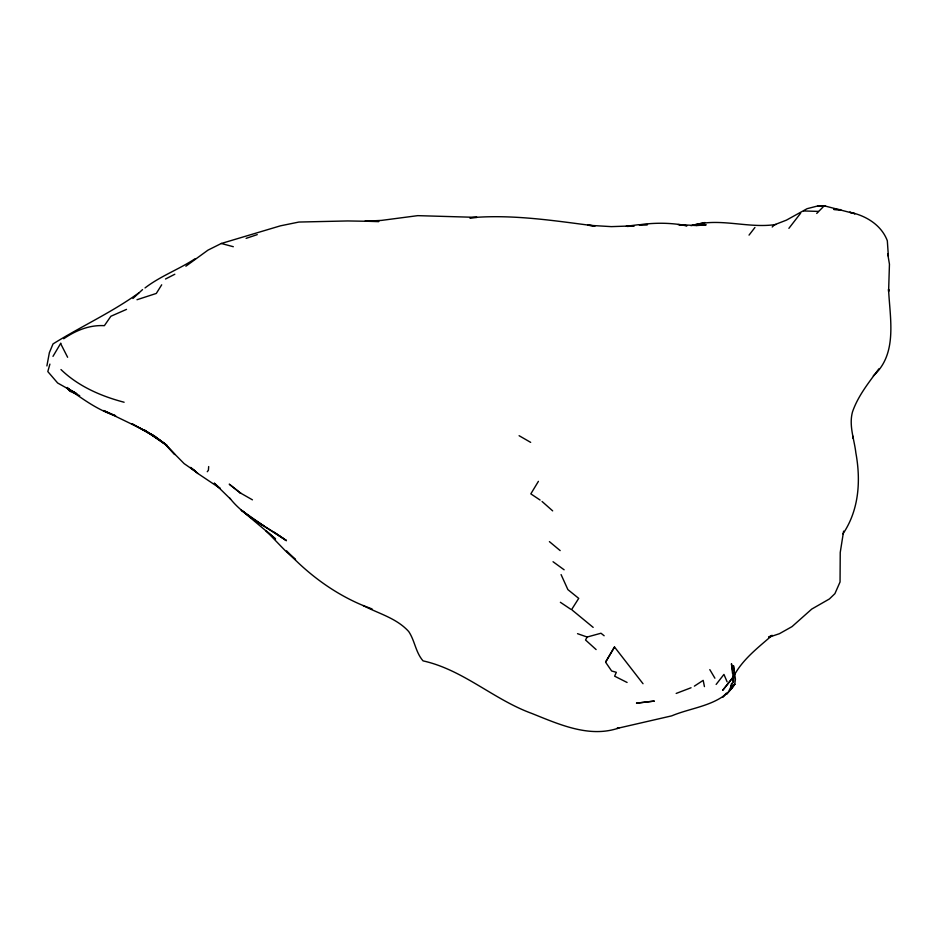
<?xml version="1.0" encoding="UTF-8"?>
<svg xmlns="http://www.w3.org/2000/svg" width="938" height="938" viewBox="0 0 938 938"><rect width="100%" height="100%" fill="white"/><g stroke="black" fill="none" stroke-linecap="round" stroke-linejoin="round"><path stroke-width="1.41" d="M208.682 466.561L208.412 470.255L207.263 471.72M241.91 510.624L275.584 538.951L265.958 530.709L285.304 550.735L295.529 559.611L286.512 551.005C308.051 574.126 333.811 593.32 363.065 605.514C378.6 613.64 396.645 618.13 408.745 631.579C414.854 640.666 415.581 652.297 423.038 660.868C463.161 669.767 493.458 699.431 531.576 713.349C558.825 724.206 589.357 738.3 618.916 727.97L616.911 728.463L671.714 715.858C693.053 706.853 721.322 705.575 734.735 684.248L735.439 679.206L733.493 665.71L733.821 669.779M843.614 531.143L840.237 552.482L840.049 581.982L834.914 593.648L829.391 598.972L811.745 609.079L792.024 626.619L779.408 633.701L769.312 637.078M46.9 365.926L49.374 352.641L53.032 343.918C81.301 326.283 111.81 312.436 138.918 292.844M726.809 694.214L729.729 690.52L731.652 683.251M732.953 676.65L733.727 672.687L733.387 681.809L731.124 685.901M49.902 364.108L47.803 371.565L57.64 382.997L77.033 393.89M842.945 533.863C859.102 509.944 860.92 480.573 855.866 452.925C854.295 439.336 848.738 425.618 852.49 411.923C858.047 395.777 868.928 382.446 878.859 368.833M604.142 635.765L600.988 633.232L587.141 637.031L585.547 640.009L596.111 649.565M614.507 646.986L605.807 661.736L614.507 646.986L643.022 683.72M52.985 356.358L60.806 343.179M734.489 674.774C743.377 658.769 758.514 647.243 772.162 635.343L768.621 636.925M538.412 481.346L530.826 493.869L540.089 500.036M161.699 284.812L156.294 293.442L136.995 299.726M571.559 609.653L578.723 598.374L567.889 589.615L561.076 574.584M800.642 213.184L788.893 228.344M749.04 235.11L754.926 227.488M716.14 684.435L723.948 674.41L727.102 681.809M729.729 690.52L734.735 684.248L729.166 690.204M816.728 213.442L823.224 206.841M731.734 687.882L734.735 684.248M726.387 693.182L722.67 697.145L724.687 695.093M772.22 227.008L774.483 224.78L786.384 220.16L807.09 208.693L817.842 205.938L825.651 206.184L855.081 213.758L849.652 212.223C865.645 215.459 881.368 224.886 887.325 240.761L888.38 256.215M132.915 298.495L142.553 289.596M873.313 375.845C897.994 353.849 889.834 318.275 888.567 289.185L888.603 291.437L889.447 264.188L887.723 253.881M185.876 266.204L207.99 250.129L221.309 243.481L280.415 225.835L298.929 222.048L347.728 220.946L378.905 221.474L364.952 221.239L381.543 220.395L417.773 215.646L477.043 217.382L469.739 217.839C511.503 214.016 553.631 220.618 595.079 225.988L587.704 225.226L611.377 226.633L634.276 225.847L627.323 226.468M145.015 287.943C160.515 276.018 179.006 269.37 195.221 258.677M694.366 686.135L703.183 680.367L704.438 686.604M63.702 338.759C75.743 330.493 89.497 324.794 104.376 325.674L110.883 316.258L126.513 309.388M165.498 279.008L174.82 274.248M676.181 693.44L691.06 687.753M246.096 238.358L257.247 234.629M692.584 225.331C719.892 217.417 748.266 228.79 776.066 224.475M690.966 225.683L705.071 222.529M626.103 226.316L637.922 224.768L647.525 224.628L639.224 224.803C655.111 222.541 671.256 222.681 687.015 225.765L679.229 224.745M695.984 225.601L706.162 224.827L694.624 225.46L677.928 224.569M817.842 205.938L825.651 206.184M803.714 210.956L818.382 211.413M840.8 209.655L833.8 209.432L839.334 209.772M124.121 402.238C101.152 396.246 78.217 386.268 60.982 369.549M221.309 243.481L233.316 246.717M577.527 633.678L587.141 637.031M363.065 605.514L372.058 608.926M79.695 395.672L69.858 391.123L67.008 388.121M627.088 682.465L614.636 676.181L616.325 672.3L611.635 670.987L605.608 662.205M75.321 392.893L69.306 389.833L67.313 387.898M131.73 423.624L154.231 435.795L164.959 443.897L174.843 454.543L165.756 444.8L144.651 430.19L166.87 445.222L154.993 436.756L131.824 423.706M75.943 393.128L68.497 388.942C83.306 399.389 98.127 410.305 115.644 415.78L103.59 410.527L141.392 428.795L153.129 435.349L164.021 443.205L184.118 463.607L196.488 472.166L190.883 467.828M239.741 492.602L240.761 493.177L229.235 484.16L239.741 492.602L252.428 499.837M519.101 435.701L530.674 442.373M241.863 510.612L252.58 518.737L286.371 540.593C267.389 526.722 244.537 517.084 229.798 498.125M190.695 467.394L197.859 473.491L220.149 488.417L214.31 483.14M252.58 518.737L263.859 525.995L240.937 509.909M560.373 602.29L570.714 609.231M286.371 540.593L274.342 532.362L275.291 533.03M553.045 561.733L564.125 569.788M190.637 467.71L197.859 473.491M572.379 610.251L593.168 627.381M549.398 541.625L560.162 550.594M542.058 501.478L552.67 510.882M214.485 483.398L230.572 499.122M67.384 387.464L70.948 391.568L69.119 389.34M709.808 669.615L714.897 678.197M60.595 343.507L67.618 357.272M732.508 673.461L731.464 663.729L733.657 676.497L733.387 681.809L733.094 679.03M733.997 672.675L734.184 675.571M733.657 676.497L722.835 690.145L733.657 676.497M654.138 701.096L636.539 703.16L654.138 701.096M853.346 438.363L852.9 436.311L853.346 438.363"/></g></svg>
